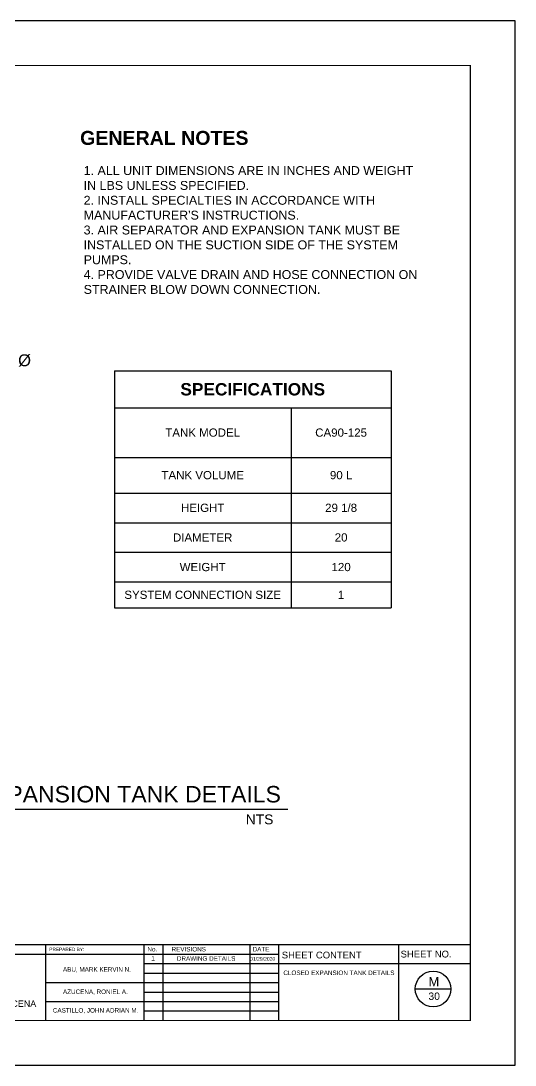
# Model space of a CAD drawing. Header units: inches. Extents: x 43.9 to 61.8, y 16.4 to 29.1.
# Drawn here: x 55.78 to 61.78, y 16.4 to 29.09 of the extents above; entities that cross this region are included whole.
import ezdxf

# ---------------------------------------------------------------- set-up
doc = ezdxf.new("R2010")
doc.units = ezdxf.units.IN
doc.header["$MEASUREMENT"] = 0
doc.layers.add('.1', color=1, linetype='Continuous')
doc.layers.add('template', color=7, linetype='Continuous')
doc.layers.add('3', color=3, linetype='Continuous', lineweight=25)
doc.styles.add('arial', font='arial.ttf')

# ---------------------------------------------------------------- blocks, each defined once
blk = doc.blocks.new('*T1')
at = {"color": 0, "linetype": 'ByBlock', "lineweight": -2, "transparency": 16777216}
for p, q in [((0, 0), (3.361, 0)), ((0, 0), (0, -2.88)), ((3.361, 0), (3.361, -2.88)), ((0, -0.453), (3.361, -0.453)), ((2.145, -0.453), (2.145, -2.88)), ((0, -1.053), (3.361, -1.053)), ((0, -1.487), (3.361, -1.487)), ((0, -1.847), (3.361, -1.847)), ((0, -2.207), (3.361, -2.207)), ((0, -2.567), (3.361, -2.567)), ((0, -2.88), (3.361, -2.88))]:
    blk.add_line(p, q, dxfattribs=at)
at = {"color": 0, "transparency": 16777216, "attachment_point": 5, "style": 'arial'}
for s, insert, char_height, width in [('{\\fArial|b1|i0|c0|p34;\\H0.6x;SPECIFICATIONS}', (1.68, -0.227), 0.25, 3.24074), ('TANK MODEL', (1.072, -0.753), 0.1, 2.02456), ('CA90-125', (2.753, -0.753), 0.1, 1.09618), ('TANK VOLUME', (1.072, -1.27), 0.1, 2.02456), ('90 L', (2.753, -1.27), 0.1, 1.09618), ('HEIGHT', (1.072, -1.667), 0.1, 2.02456), ('{\\A1;29 1/8', (2.753, -1.667), 0.1, 1.09618), ('DIAMETER', (1.072, -2.027), 0.1, 2.02456), ('20', (2.753, -2.027), 0.1, 1.09618), ('WEIGHT', (1.072, -2.387), 0.1, 2.02456), ('120', (2.753, -2.387), 0.1, 1.09618), ('SYSTEM CONNECTION SIZE', (1.072, -2.724), 0.1, 2.02456), ('1', (2.753, -2.724), 0.1, 1.09618)]:
    blk.add_mtext(s, dxfattribs=dict(at, insert=insert, char_height=char_height, width=width))

msp = doc.modelspace()

# ---------------------------------------------------------------- linework, layer by layer
at = {"layer": '.1', "color": 0}
msp.add_line((61.7772, 29.09214), (43.88147, 29.09214), dxfattribs=at)
msp.add_line((53.86778, 19.51432), (59.01839, 19.51432))
at = {"layer": 'template'}
for p, q in [((61.7772, 16.40245), (61.7772, 29.09214)), ((44.96606, 17.86775), (61.2349, 17.86775)), ((56.07475, 17.86775), (56.07475, 16.94474)), ((57.26976, 17.86775), (57.26976, 16.94474)), ((57.50052, 17.86775), (57.50052, 16.94474)), ((58.55771, 17.86775), (58.55771, 16.94474)), ((58.90384, 17.86775), (58.90384, 16.94474)), ((60.363, 17.86775), (60.363, 16.94474)), ((47.82256, 17.75237), (58.02016, 17.75237)), ((57.70312, 17.75237), (58.90384, 17.75237)), ((57.26976, 17.637), (59.20948, 17.637)), ((57.26976, 17.52162), (58.90384, 17.52162)), ((58.60351, 17.637), (61.2349, 17.637)), ((56.07475, 17.40625), (58.02016, 17.40625)), ((57.70312, 17.40625), (58.90384, 17.40625)), ((57.26976, 17.29087), (58.90384, 17.29087)), ((60.56507, 17.32764), (60.99773, 17.32764)), ((56.07475, 17.17549), (58.02016, 17.17549)), ((57.70312, 17.17549), (58.90384, 17.17549)), ((57.26976, 17.06012), (58.90384, 17.06012)), ((43.88147, 16.40245), (61.7772, 16.40245))]:
    msp.add_line(p, q, dxfattribs=at)
at = {"layer": 'template', "linetype": 'Continuous', "const_width": 0.01538}
msp.add_lwpolyline([(44.96606, 16.94474), (61.2349, 16.94474), (61.2349, 28.54985), (44.96606, 28.54985)], close=True, dxfattribs=at)
at = {"layer": 'template'}
msp.add_circle((60.7814, 17.32764), 0.21633, dxfattribs=at)

# ---------------------------------------------------------------- block references
msp.add_blockref('*T1', (56.91149, 24.84132))

# ---------------------------------------------------------------- texts
at = {"attachment_point": 1, "style": 'arial'}
for s, width, insert, char_height in [('{\\fArial|b1|i0|c0|p34;GENERAL NOTES}', 4.0943288, (56.49536, 27.75524), 0.17), ("1. ALL UNIT DIMENSIONS ARE IN INCHES AND WEIGHT IN LBS UNLESS SPECIFIED.\\P2. INSTALL SPECIALTIES IN ACCORDANCE WITH MANUFACTURER'S INSTRUCTIONS.\\P3. AIR SEPARATOR AND EXPANSION TANK MUST BE INSTALLED ON THE SUCTION SIDE OF THE SYSTEM PUMPS.\\P4. PROVIDE VALVE DRAIN AND HOSE CONNECTION ON STRAINER BLOW DOWN CONNECTION.", 4.0943288, (56.5382, 27.3272), 0.1083), ('CLOSED EXPANSION TANK DETAILS', 5.5498971, (54.01235, 19.79451), 0.2), ('\\pt2.52;SCALE                                                                                     NTS', 5.0445619, (53.99872, 19.44867), 0.12)]:
    msp.add_mtext_dynamic_manual_height_columns(s, width=width, gutter_width=1, heights=[0], dxfattribs=dict(at, insert=insert, char_height=char_height))
at = {"layer": '3', "color": 7, "style": 'arial'}
msp.add_text('DRAIN VALVE 1" %%C', height=0.1441466, dxfattribs=at).set_placement((54.11546, 24.89578))
at = {"layer": 'template', "style": 'arial'}
for s, height, p in [('PREPARED BY: ', 0.0411027, (56.12129, 17.78817)), ('No.', 0.054804, (57.31263, 17.78359)), ('REVISIONS', 0.054804, (57.60561, 17.78359)), ('DATE', 0.054804, (58.59008, 17.78359)), ('SHEET CONTENT', 0.0822055, (58.94387, 17.699)), ('SHEET NO.', 0.082205, (60.38717, 17.71041)), ('1', 0.0548, (57.3599, 17.67188)), ('DRAWING DETAILS', 0.0548037, (57.67052, 17.67106)), ('01/29/2020', 0.043843, (58.55868, 17.67192)), ('ABU, MARK KERVIN N.', 0.0548037, (56.28714, 17.53794)), ('CLOSED EXPANSION TANK DETAILS', 0.0548037, (58.96397, 17.49696)), ('M', 0.1125, (60.72551, 17.36131)), ('AZUCENA, RONIEL A.', 0.0548037, (56.28714, 17.26655)), ('30', 0.090004, (60.7245, 17.19476)), ('ENGR. RONIEL A. AZUCENA', 0.0775818, (54.50493, 17.11044)), ('CASTILLO, JOHN ADRIAN M.', 0.0548037, (56.16456, 17.04079))]:
    msp.add_text(s, height=height, dxfattribs=at).set_placement(p)

doc.saveas('drawing.dxf')
